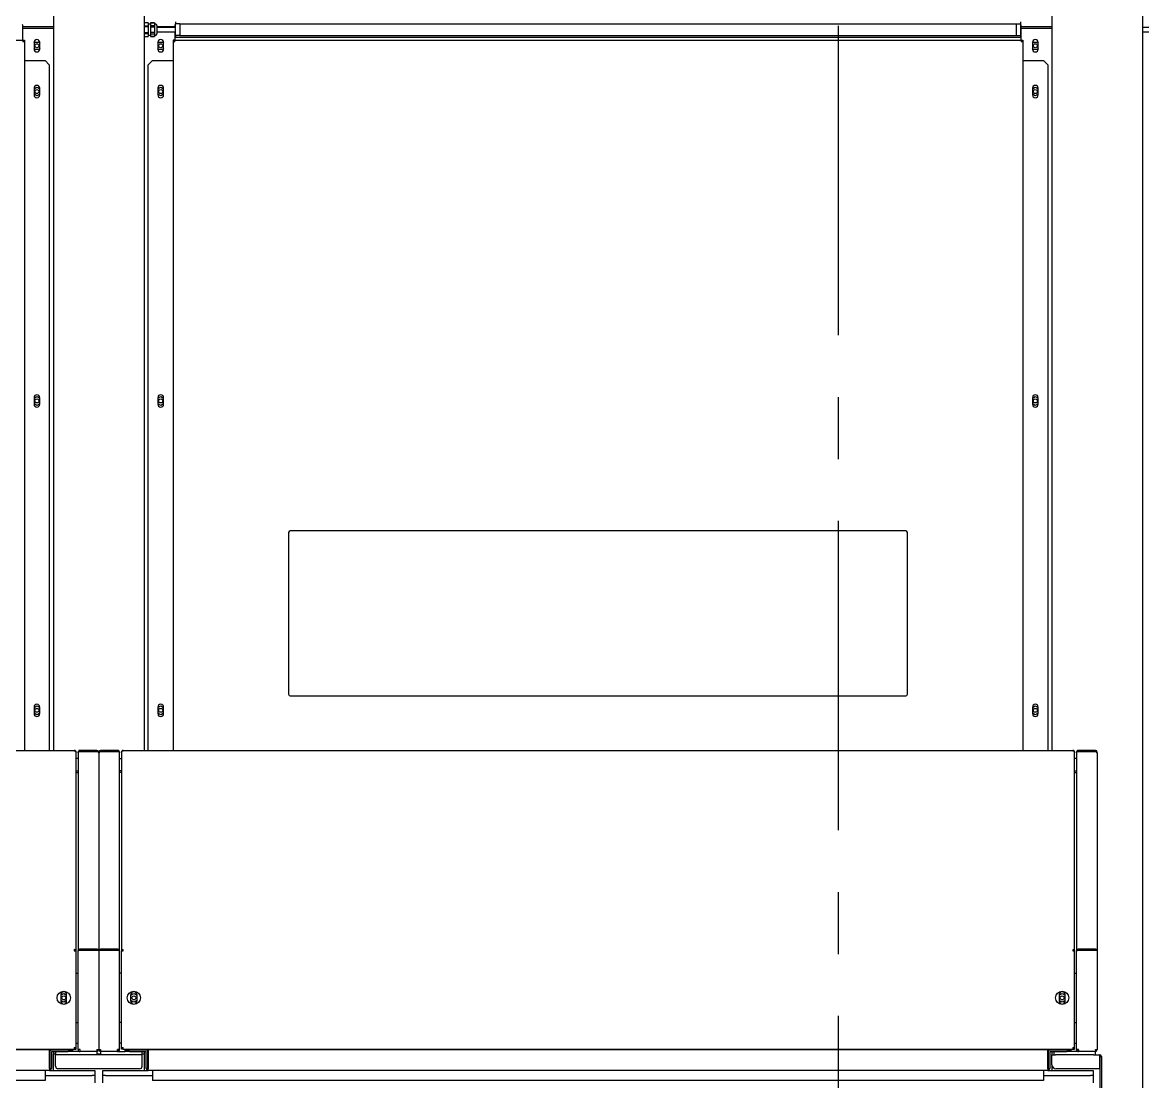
# Model space of a CAD drawing. Extents: x 28911 to 70911, y -59 to 29641.
# Drawn here: x 40549 to 41907, y 6864 to 8148 of the extents above; entities that cross this region are included whole.
import ezdxf

# ---------------------------------------------------------------- set-up
doc = ezdxf.new("R2010")
doc.units = 0
doc.header["$LTSCALE"] = 300
doc.header["$MEASUREMENT"] = 0
doc.linetypes.add('CENTRO', pattern=[2, 1.25, -0.25, 0.25, -0.25])
doc.layers.add('ASSI', color=254, linetype='CENTRO')

# ---------------------------------------------------------------- blocks, each defined once
blk = doc.blocks.new('A$C714e681e')
at = {"color": 7, "linetype": 'Continuous', "lineweight": 25}
for p, q in [((2609.6, 2322.6), (2609.6, 1432.5)), ((2719.6, 2322.6), (2719.6, 1432.5)), ((3819.6, 2322.6), (3819.6, 1432.5)), ((3929.6, 2322.6), (3929.6, 668.5)), ((2572.4, 2311.5), (2571.6, 2312.3)), ((2572.4, 2293.7), (2572.4, 2311.5)), ((2609.4, 2309.4), (2572.4, 2309.4)), ((2572.4, 2308), (2609.4, 2308)), ((2609.6, 2308), (2609.4, 2308)), ((2609.5, 2308), (2609.6, 2308)), ((2724.6, 2314.2), (2719.6, 2314.2)), ((2724.6, 2314.2), (2719.6, 2314.2)), ((2719.6, 2310.8), (2724.6, 2310.8)), ((2724.6, 2309.4), (2719.6, 2309.4)), ((2724.6, 2314.2), (2724.6, 2310.8)), ((2724.6, 2314.2), (2724.6, 2314.2)), ((2727.1, 2312.9), (2724.6, 2312.9)), ((2724.6, 2310.8), (2724.6, 2309.4)), ((2724.6, 2309.4), (2724.6, 2302.6)), ((2732.1, 2314.2), (2727.1, 2314.2)), ((2727.1, 2314.2), (2732.1, 2314.2)), ((2727.1, 2314.2), (2727.1, 2310.8)), ((2727.1, 2314.2), (2727.1, 2314.2)), ((2732.1, 2310.8), (2727.1, 2310.8)), ((2727.1, 2310.8), (2727.1, 2309.4)), ((2727.1, 2309.4), (2732.1, 2309.4)), ((2727.1, 2309.4), (2727.1, 2302.6)), ((2732.1, 2314.2), (2732.1, 2310.8)), ((2732.1, 2314.2), (2732.1, 2314.2)), ((2733.1, 2312.9), (2732.1, 2312.9)), ((2732.1, 2310.8), (2732.1, 2309.4)), ((2732.1, 2309.4), (2732.1, 2302.6)), ((2735.1, 2311), (2735.1, 2301.1)), ((2756.8, 2309.4), (2735.1, 2309.4)), ((2742.6, 2308.5), (2735.1, 2308.5)), ((2757.6, 2308.5), (2742.6, 2308.5)), ((2757.6, 2312.3), (2756.8, 2311.5)), ((2756.8, 2311.5), (2756.8, 2308.5)), ((2757.6, 2315.5), (2757.6, 2313.1)), ((2762.6, 2313.1), (2757.6, 2313.1)), ((2757.6, 2298.9), (2757.6, 2313.1)), ((2762.6, 2313.1), (2762.6, 2298.9)), ((2762.6, 2313.1), (3776.6, 2313.1)), ((3776.6, 2313.1), (3781.6, 2313.1)), ((3776.6, 2298.9), (3776.6, 2313.1)), ((3781.6, 2315.5), (3781.6, 2313.1)), ((3781.6, 2313.1), (3781.6, 2298.9)), ((3782.4, 2311.5), (3781.6, 2312.3)), ((3782.4, 2293.7), (3782.4, 2311.5)), ((3819.4, 2309.4), (3782.4, 2309.4)), ((3782.4, 2308), (3819.4, 2308)), ((3819.6, 2308), (3819.4, 2308)), ((3819.5, 2308), (3819.6, 2308)), ((3952.1, 2308.5), (3929.6, 2308.5)), ((2719.6, 2302.6), (2724.6, 2302.6)), ((2724.6, 2301.2), (2719.6, 2301.2)), ((2719.6, 2297.8), (2724.6, 2297.8)), ((2719.6, 2297.8), (2724.6, 2297.8)), ((2724.6, 2302.6), (2724.6, 2301.2)), ((2724.6, 2301.2), (2724.6, 2297.8)), ((2727.1, 2299.1), (2724.6, 2299.1)), ((2724.6, 2297.8), (2724.6, 2297.8)), ((2732.1, 2302.6), (2727.1, 2302.6)), ((2727.1, 2302.6), (2727.1, 2301.2)), ((2727.1, 2301.2), (2732.1, 2301.2)), ((2727.1, 2301.2), (2727.1, 2297.8)), ((2727.1, 2297.8), (2732.1, 2297.8)), ((2732.1, 2297.8), (2727.1, 2297.8)), ((2727.1, 2297.8), (2727.1, 2297.8)), ((2732.1, 2302.6), (2732.1, 2301.2)), ((2732.1, 2301.2), (2732.1, 2297.8)), ((2733.1, 2299.1), (2732.1, 2299.1)), ((2732.1, 2297.8), (2732.1, 2297.8)), ((2735.1, 2303.5), (2742.6, 2303.5)), ((2742.6, 2303.5), (2757.6, 2303.5)), ((2756.8, 2303.5), (2756.8, 2293.7)), ((2762.6, 2298.9), (2757.6, 2298.9)), ((2757.6, 2298.9), (2757.6, 2296.5)), ((3781.6, 2296.5), (2757.6, 2296.5)), ((2762.6, 2298.9), (3776.6, 2298.9)), ((3776.6, 2298.9), (3781.6, 2298.9)), ((3781.6, 2298.9), (3781.6, 2296.5)), ((3929.6, 2303.5), (3952.1, 2303.5)), ((1546.8, 2293.5), (2572.4, 2293.5)), ((2572.4, 2293.5), (2572.4, 2293.7)), ((2572.4, 2293.5), (2572.4, 2291.3)), ((2574.6, 2291.3), (2572.4, 2291.3)), ((2572.6, 2293.5), (2574.6, 2293.5)), ((2572.6, 2293.5), (2572.6, 2291.3)), ((2574.6, 2293.5), (2574.6, 2291.3)), ((2574.6, 2291.3), (2574.6, 1432.5)), ((2586.1, 2289.6), (2586.9, 2291.1)), ((2586.1, 2290.5), (2586.1, 2282.5)), ((2586.9, 2281.9), (2586.1, 2283.3)), ((2586.9, 2291.1), (2592.3, 2291.1)), ((2592.3, 2281.9), (2586.9, 2281.9)), ((2592.3, 2291.1), (2593.1, 2289.6)), ((2593.1, 2283.3), (2592.3, 2281.9)), ((2593.1, 2282.5), (2593.1, 2290.5)), ((2736.1, 2289.6), (2736.9, 2291.1)), ((2736.1, 2290.5), (2736.1, 2282.5)), ((2736.9, 2281.9), (2736.1, 2283.3)), ((2736.9, 2291.1), (2742.3, 2291.1)), ((2742.3, 2281.9), (2736.9, 2281.9)), ((2742.3, 2291.1), (2743.1, 2289.6)), ((2743.1, 2283.3), (2742.3, 2281.9)), ((2743.1, 2282.5), (2743.1, 2290.5)), ((2754.6, 2293.5), (2754.6, 2291.3)), ((2756.6, 2293.5), (2754.6, 2293.5)), ((2754.6, 2291.3), (2754.6, 1432.5)), ((2756.8, 2291.3), (2754.6, 2291.3)), ((2756.6, 2291.3), (2756.6, 2293.5)), ((2756.8, 2293.7), (2756.8, 2293.5)), ((2756.8, 2291.3), (2756.8, 2293.5)), ((2756.8, 2293.5), (3782.4, 2293.5)), ((3782.4, 2293.5), (3782.4, 2293.7)), ((3782.4, 2293.5), (3782.4, 2291.3)), ((3784.6, 2291.3), (3782.4, 2291.3)), ((3782.6, 2293.5), (3782.6, 2291.3)), ((3782.6, 2293.5), (3784.6, 2293.5)), ((3784.6, 2293.5), (3784.6, 2291.3)), ((3784.6, 2291.3), (3784.6, 1432.5)), ((3796.1, 2289.6), (3796.9, 2291.1)), ((3796.1, 2290.5), (3796.1, 2282.5)), ((3796.9, 2281.9), (3796.1, 2283.3)), ((3796.9, 2291.1), (3802.3, 2291.1)), ((3802.3, 2281.9), (3796.9, 2281.9)), ((3802.3, 2291.1), (3803.1, 2289.6)), ((3803.1, 2283.3), (3802.3, 2281.9)), ((3803.1, 2282.5), (3803.1, 2290.5)), ((2574.8, 2268.5), (2574.6, 2268.5)), ((2574.8, 2268.5), (2599.6, 2268.5)), ((2604.6, 2263.5), (2599.6, 2268.5)), ((2729.6, 2268.5), (2724.6, 2263.5)), ((2729.6, 2268.5), (2754.4, 2268.5)), ((2754.6, 2268.5), (2754.4, 2268.5)), ((3784.8, 2268.5), (3784.6, 2268.5)), ((3784.8, 2268.5), (3809.6, 2268.5)), ((3814.6, 2263.5), (3809.6, 2268.5)), ((2604.6, 2263.5), (2604.6, 1432.5)), ((2724.6, 1432.5), (2724.6, 2263.5)), ((3814.6, 2263.5), (3814.6, 1432.5)), ((2586.1, 2234.3), (2589.6, 2236.3)), ((2586.1, 2235), (2586.1, 2227)), ((2589.6, 2225.7), (2586.1, 2227.7)), ((2589.6, 2236.3), (2593.1, 2234.3)), ((2593.1, 2227.7), (2589.6, 2225.7)), ((2593.1, 2227), (2593.1, 2235)), ((2736.1, 2234.3), (2739.6, 2236.3)), ((2736.1, 2235), (2736.1, 2227)), ((2739.6, 2225.7), (2736.1, 2227.7)), ((2739.6, 2236.3), (2743.1, 2234.3)), ((2743.1, 2227.7), (2739.6, 2225.7)), ((2743.1, 2227), (2743.1, 2235)), ((3796.1, 2234.3), (3799.6, 2236.3)), ((3796.1, 2235), (3796.1, 2227)), ((3799.6, 2225.7), (3796.1, 2227.7)), ((3799.6, 2236.3), (3803.1, 2234.3)), ((3803.1, 2227.7), (3799.6, 2225.7)), ((3803.1, 2227), (3803.1, 2235)), ((2586.1, 1859.3), (2589.6, 1861.3)), ((2586.1, 1860), (2586.1, 1852)), ((2589.6, 1861.3), (2593.1, 1859.3)), ((2593.1, 1852), (2593.1, 1860)), ((2736.1, 1859.3), (2739.6, 1861.3)), ((2736.1, 1860), (2736.1, 1852)), ((2739.6, 1861.3), (2743.1, 1859.3)), ((2743.1, 1852), (2743.1, 1860)), ((3796.1, 1859.3), (3799.6, 1861.3)), ((3796.1, 1860), (3796.1, 1852)), ((3799.6, 1861.3), (3803.1, 1859.3)), ((3803.1, 1852), (3803.1, 1860)), ((2589.6, 1850.7), (2586.1, 1852.7)), ((2593.1, 1852.7), (2589.6, 1850.7)), ((2739.6, 1850.7), (2736.1, 1852.7)), ((2743.1, 1852.7), (2739.6, 1850.7)), ((3799.6, 1850.7), (3796.1, 1852.7)), ((3803.1, 1852.7), (3799.6, 1850.7)), ((3642.6, 1698.5), (2896.6, 1698.5)), ((2894.6, 1696.5), (2894.6, 1500.5)), ((3644.6, 1500.5), (3644.6, 1696.5)), ((2896.6, 1498.5), (3642.6, 1498.5)), ((2586.1, 1484.3), (2589.6, 1486.3)), ((2586.1, 1485), (2586.1, 1477)), ((2589.6, 1486.3), (2593.1, 1484.3)), ((2593.1, 1477), (2593.1, 1485)), ((2736.1, 1484.3), (2739.6, 1486.3)), ((2736.1, 1485), (2736.1, 1477)), ((2739.6, 1486.3), (2743.1, 1484.3)), ((2743.1, 1477), (2743.1, 1485)), ((3796.1, 1484.3), (3799.6, 1486.3)), ((3796.1, 1485), (3796.1, 1477)), ((3799.6, 1486.3), (3803.1, 1484.3)), ((3803.1, 1477), (3803.1, 1485)), ((2589.6, 1475.7), (2586.1, 1477.7)), ((2593.1, 1477.7), (2589.6, 1475.7)), ((2739.6, 1475.7), (2736.1, 1477.7)), ((2743.1, 1477.7), (2739.6, 1475.7)), ((3799.6, 1475.7), (3796.1, 1477.7)), ((3803.1, 1477.7), (3799.6, 1475.7)), ((1484.3, 1432.5), (2634.9, 1432.5)), ((2634.9, 1432.5), (2634.9, 1431.9)), ((2637.1, 1430.2), (2637.1, 1430.3)), ((2637.1, 1189.5), (2637.1, 1430.2)), ((2639.8, 1430.3), (2639.6, 1430.3)), ((2639.6, 1430.3), (2639.6, 1429.7)), ((2639.6, 1429.7), (2639.6, 1190.1)), ((2641.8, 1431.3), (2641.8, 1432.5)), ((2662.4, 1432.5), (2641.8, 1432.5)), ((2641.8, 1431.3), (2662.4, 1431.3)), ((2664.5, 1430.3), (2664.6, 1430.3)), ((2664.7, 1430.3), (2664.6, 1430.3)), ((2664.6, 1430.3), (2664.6, 1430.3)), ((2664.6, 1429.8), (2664.6, 1430.3)), ((2664.6, 1429.8), (2664.6, 1429.8)), ((2664.6, 1429.8), (2664.6, 1429.7)), ((2664.6, 1429.8), (2664.6, 1429.8)), ((2664.6, 1429.7), (2664.6, 1429.8)), ((2664.6, 1429.7), (2664.6, 1190.2)), ((2687.4, 1432.5), (2666.8, 1432.5)), ((2666.8, 1431.3), (2687.4, 1431.3)), ((2687.4, 1431.3), (2687.4, 1432.5)), ((2689.4, 1430.3), (2689.6, 1430.3)), ((2689.6, 1429.7), (2689.6, 1430.3)), ((2689.6, 1190.1), (2689.6, 1429.7)), ((2692.1, 1430.3), (2692.1, 1430.2)), ((2692.1, 1430.2), (2692.1, 1189.5)), ((2694.3, 1431.9), (2694.3, 1432.5)), ((2694.3, 1432.5), (3844.9, 1432.5)), ((3844.9, 1432.5), (3844.9, 1431.9)), ((3847.1, 1430.2), (3847.1, 1430.3)), ((3847.1, 1189.5), (3847.1, 1430.2)), ((3849.8, 1430.3), (3849.6, 1430.3)), ((3849.6, 1430.3), (3849.6, 1429.7)), ((3849.6, 1429.7), (3849.6, 1190.1)), ((3851.8, 1431.3), (3851.8, 1432.5)), ((3872.4, 1432.5), (3851.8, 1432.5)), ((3851.8, 1431.3), (3872.4, 1431.3)), ((3874.5, 1430.3), (3874.6, 1430.3)), ((3874.6, 1429.8), (3874.6, 1430.3)), ((3874.6, 1429.8), (3874.6, 1429.8)), ((3874.6, 1429.7), (3874.6, 1429.8)), ((3874.6, 1429.7), (3874.6, 1190.2)), ((2639.6, 1422.5), (2637.1, 1422.5)), ((2689.6, 1422.5), (2692.1, 1422.5)), ((3849.6, 1422.5), (3847.1, 1422.5)), ((2637.1, 1407.5), (2639.6, 1407.5)), ((2637.1, 1405.5), (2639.6, 1405.5)), ((2692.1, 1407.5), (2689.6, 1407.5)), ((2692.1, 1405.5), (2689.6, 1405.5)), ((3847.1, 1407.5), (3849.6, 1407.5)), ((3847.1, 1405.5), (3849.6, 1405.5)), ((2634.9, 1191), (2634.9, 1189.4)), ((2637.1, 1189.5), (2635.1, 1189.5)), ((2637.1, 1189.3), (2637.1, 1189.5)), ((2637.1, 1072.5), (2637.1, 1189.3)), ((2639.6, 1069.9), (2639.6, 1190.1)), ((2662.4, 1191.4), (2641.8, 1191.4)), ((2641.8, 1190.2), (2641.8, 1191.4)), ((2641.8, 1190.2), (2662.4, 1190.2)), ((2662.4, 1190.2), (2664.6, 1190.2)), ((2664.6, 1190.2), (2666.8, 1190.2)), ((2664.6, 1190.2), (2664.6, 1190.2)), ((2664.6, 1190.2), (2664.6, 1069.7)), ((2687.4, 1191.4), (2666.8, 1191.4)), ((2666.8, 1190.2), (2687.4, 1190.2)), ((2687.4, 1190.2), (2687.4, 1191.4)), ((2689.6, 1069.9), (2689.6, 1190.1)), ((2692.1, 1189.5), (2694.1, 1189.5)), ((2692.1, 1189.5), (2692.1, 1189.3)), ((2692.1, 1072.5), (2692.1, 1189.3)), ((2694.3, 1189.4), (2694.3, 1191)), ((3844.9, 1191), (3844.9, 1189.4)), ((3847.1, 1189.5), (3845.1, 1189.5)), ((3847.1, 1189.3), (3847.1, 1189.5)), ((3847.1, 1072.5), (3847.1, 1189.3)), ((3849.6, 1069.9), (3849.6, 1190.1)), ((3872.4, 1191.4), (3851.8, 1191.4)), ((3851.8, 1190.2), (3851.8, 1191.4)), ((3851.8, 1190.2), (3872.4, 1190.2)), ((3872.4, 1190.2), (3874.6, 1190.2)), ((3874.6, 1190.2), (3874.6, 1069.7)), ((2637.1, 1162.5), (2639.6, 1162.5)), ((2692.1, 1162.5), (2689.6, 1162.5)), ((3847.1, 1162.5), (3849.6, 1162.5)), ((2618.6, 1135.8), (2622.1, 1137.8)), ((2618.6, 1136.5), (2618.6, 1128.5)), ((2622.1, 1127.2), (2618.6, 1129.2)), ((2622.1, 1137.8), (2625.6, 1135.8)), ((2625.6, 1129.2), (2622.1, 1127.2)), ((2625.6, 1128.5), (2625.6, 1136.5)), ((2703.6, 1135.8), (2707.1, 1137.8)), ((2703.6, 1128.5), (2703.6, 1136.5)), ((2707.1, 1127.2), (2703.6, 1129.2)), ((2707.1, 1137.8), (2710.6, 1135.8)), ((2710.6, 1129.2), (2707.1, 1127.2)), ((2710.6, 1136.5), (2710.6, 1128.5)), ((3828.6, 1135.8), (3832.1, 1137.8)), ((3828.6, 1136.5), (3828.6, 1128.5)), ((3832.1, 1127.2), (3828.6, 1129.2)), ((3832.1, 1137.8), (3835.6, 1135.8)), ((3835.6, 1129.2), (3832.1, 1127.2)), ((3835.6, 1128.5), (3835.6, 1136.5)), ((2637.1, 1102.5), (2639.6, 1102.5)), ((2692.1, 1102.5), (2689.6, 1102.5)), ((3847.1, 1102.5), (3849.6, 1102.5)), ((2634.9, 1072.5), (2634.9, 1070.3)), ((2634.9, 1072.5), (2637.1, 1072.5)), ((2635.1, 1072.5), (2635.1, 1070.3)), ((2637.1, 1077.5), (2639.6, 1077.5)), ((2637.1, 1070.3), (2637.1, 1072.5)), ((2692.1, 1077.5), (2689.6, 1077.5)), ((2692.1, 1072.5), (2694.3, 1072.5)), ((2692.1, 1070.3), (2692.1, 1072.5)), ((2694.1, 1070.3), (2694.1, 1072.5)), ((2694.3, 1070.3), (2694.3, 1072.5)), ((3844.9, 1072.5), (3844.9, 1070.3)), ((3844.9, 1072.5), (3847.1, 1072.5)), ((3845.1, 1072.5), (3845.1, 1070.3)), ((3847.1, 1077.5), (3849.6, 1077.5)), ((3847.1, 1070.3), (3847.1, 1072.5)), ((1484.3, 1070.3), (2634.9, 1070.3)), ((2604.9, 1069.5), (1514.3, 1069.5)), ((2574.6, 1070.3), (2574.6, 1069.5)), ((2604.6, 1070.3), (2604.6, 1069.5)), ((2604.9, 1046.7), (2604.9, 1069.5)), ((2605.1, 1067.3), (2605.1, 1046.7)), ((2607.1, 1067.3), (2607.1, 1046.7)), ((2607.3, 1069.5), (2627.6, 1069.5)), ((2607.3, 1067.5), (2627.6, 1067.5)), ((2609.6, 1070.3), (2609.6, 1069.5)), ((2609.6, 1067.5), (2609.6, 1064.5)), ((2609.6, 1044.5), (2609.6, 1064.5)), ((2609.6, 1064.5), (2612.1, 1064.5)), ((2612.1, 1067.5), (2612.1, 1063.5)), ((2717.1, 1063.5), (2612.1, 1063.5)), ((2612.1, 1061.3), (2612.1, 1063.5)), ((2612.1, 1049.5), (2612.1, 1061.3)), ((2627.6, 1069.5), (2632.6, 1069.5)), ((2632.6, 1067.5), (2627.6, 1067.5)), ((2632.6, 1069.5), (2632.6, 1067.5)), ((2641.8, 1067.5), (2632.6, 1067.5)), ((2634.9, 1070.3), (2635.1, 1070.3)), ((2635.1, 1070.3), (2637.1, 1070.3)), ((2639.6, 1069.9), (2639.6, 1069.7)), ((2641.6, 1069.7), (2639.6, 1069.7)), ((2642, 1069.7), (2641.8, 1069.7)), ((2641.8, 1069.5), (2641.8, 1067.5)), ((2641.8, 1069.5), (2642, 1069.5)), ((2641.8, 1067.5), (2642, 1067.5)), ((2642, 1067.5), (2642, 1069.7)), ((2662.4, 1067.5), (2642, 1067.5)), ((2662.1, 1067.5), (2662.1, 1063.5)), ((2662.1, 1064.5), (2667.1, 1064.5)), ((2662.4, 1069.7), (2662.4, 1067.5)), ((2662.4, 1069.7), (2664.6, 1069.7)), ((2664.6, 1069.7), (2666.8, 1069.7)), ((2666.8, 1069.7), (2666.8, 1067.5)), ((2687.2, 1067.5), (2666.8, 1067.5)), ((2667.1, 1063.5), (2667.1, 1067.5)), ((2687.2, 1069.7), (2687.4, 1069.7)), ((2687.2, 1067.5), (2687.2, 1069.7)), ((2687.2, 1069.5), (2687.4, 1069.5)), ((2687.2, 1067.5), (2687.4, 1067.5)), ((2687.4, 1069.5), (2687.4, 1067.5)), ((2687.4, 1067.5), (2696.6, 1067.5)), ((2687.6, 1069.7), (2689.6, 1069.7)), ((2689.6, 1069.7), (2689.6, 1069.9)), ((2694.1, 1070.3), (2692.1, 1070.3)), ((2694.1, 1070.3), (2694.3, 1070.3)), ((2694.3, 1070.3), (3844.9, 1070.3)), ((2696.6, 1067.5), (2696.6, 1069.5)), ((2696.6, 1069.5), (2701.6, 1069.5)), ((2701.6, 1067.5), (2696.6, 1067.5)), ((2701.6, 1069.5), (2721.9, 1069.5)), ((2701.6, 1067.5), (2721.9, 1067.5)), ((2717.1, 1063.5), (2717.1, 1067.5)), ((2717.1, 1064.5), (2719.6, 1064.5)), ((2717.1, 1061.3), (2717.1, 1063.5)), ((2717.1, 1049.5), (2717.1, 1061.3)), ((2719.6, 1070.3), (2719.6, 1069.5)), ((2719.6, 1067.5), (2719.6, 1064.5)), ((2719.6, 1064.5), (2719.6, 1044.5)), ((2722.1, 1046.7), (2722.1, 1067.3)), ((2724.1, 1046.7), (2724.1, 1067.3)), ((2724.3, 1069.5), (2724.3, 1046.7)), ((3814.9, 1069.5), (2724.3, 1069.5)), ((2724.6, 1069.5), (2724.6, 1070.3)), ((2754.6, 1070.3), (2754.6, 1069.5)), ((3784.6, 1070.3), (3784.6, 1069.5)), ((3814.6, 1070.3), (3814.6, 1069.5)), ((3814.9, 1046.7), (3814.9, 1069.5)), ((3815.1, 1067.3), (3815.1, 1046.7)), ((3817.1, 1067.3), (3817.1, 1046.7)), ((3817.3, 1069.5), (3837.6, 1069.5)), ((3817.3, 1067.5), (3837.6, 1067.5)), ((3819.6, 1070.3), (3819.6, 1069.5)), ((3819.6, 1067.5), (3819.6, 1063.5)), ((3819.6, 1061.3), (3819.6, 1063.5)), ((3819.6, 1063.5), (3823.9, 1063.5)), ((3819.6, 1051.5), (3819.6, 1061.3)), ((3822.1, 1067.5), (3822.1, 1063.5)), ((3827.1, 1063.5), (3823.9, 1063.5)), ((3867.1, 1063.5), (3827.1, 1063.5)), ((3837.6, 1069.5), (3842.6, 1069.5)), ((3842.6, 1067.5), (3837.6, 1067.5)), ((3842.6, 1069.5), (3842.6, 1067.5)), ((3851.8, 1067.5), (3842.6, 1067.5)), ((3844.9, 1070.3), (3845.1, 1070.3)), ((3845.1, 1070.3), (3847.1, 1070.3)), ((3849.6, 1069.9), (3849.6, 1069.7)), ((3851.6, 1069.7), (3849.6, 1069.7)), ((3852, 1069.7), (3851.8, 1069.7)), ((3851.8, 1069.5), (3851.8, 1067.5)), ((3851.8, 1069.5), (3852, 1069.5)), ((3851.8, 1067.5), (3852, 1067.5)), ((3852, 1067.5), (3852, 1069.7)), ((3872.4, 1067.5), (3852, 1067.5)), ((3870.3, 1063.5), (3867.1, 1063.5)), ((3870.3, 1063.5), (3877.4, 1063.5)), ((3872.1, 1067.5), (3872.1, 1063.5)), ((3872.4, 1069.7), (3872.4, 1067.5)), ((3872.4, 1069.7), (3874.6, 1069.7)), ((3877.4, 1063.5), (3877.4, 1061.3)), ((3877.4, 1061.3), (3877.4, 1046.5)), ((3877.4, 1061.3), (3877.6, 1061.3)), ((3877.6, 1061.3), (3879.6, 1061.3)), ((3877.6, 1061.3), (3877.6, 825.7)), ((3879.6, 1061.3), (3879.6, 825.7)), ((2604.9, 1046.7), (2604.9, 1044.5)), ((2605.1, 1046.7), (2607.1, 1046.7)), ((2714.1, 1046.5), (2615.1, 1046.5)), ((2724.1, 1046.7), (2722.1, 1046.7)), ((2724.3, 1044.5), (2724.3, 1046.7)), ((3814.9, 1046.7), (3814.9, 1044.5)), ((3815.1, 1046.7), (3817.1, 1046.7)), ((3819.6, 1051.5), (3819.6, 1044.5)), ((3877.4, 1046.5), (3824.6, 1046.5)), ((2604.9, 1044.5), (1514.3, 1044.5)), ((2599.6, 1032.5), (1519.6, 1032.5)), ((2599.6, 1044.5), (2599.6, 1034.7)), ((2599.6, 1038.5), (2656.6, 1038.5)), ((2599.6, 1034.7), (2599.6, 1032.5)), ((2604.9, 1044.5), (2656.6, 1044.5)), ((2656.6, 1044.5), (2659.6, 1044.5)), ((2659.6, 1038.5), (2656.6, 1038.5)), ((2659.6, 1044.5), (2659.6, 1038.5)), ((2659.6, 1038.5), (2659.6, 1029.5)), ((2669.6, 1038.5), (2669.6, 1044.5)), ((2669.6, 1044.5), (2672.6, 1044.5)), ((2669.6, 1029.5), (2669.6, 1038.5)), ((2672.6, 1038.5), (2669.6, 1038.5)), ((2672.6, 1044.5), (2724.3, 1044.5)), ((2672.6, 1038.5), (2729.6, 1038.5)), ((3814.9, 1044.5), (2724.3, 1044.5)), ((2729.6, 1044.5), (2729.6, 1034.7)), ((2729.6, 1034.7), (2729.6, 1032.5)), ((3809.6, 1032.5), (2729.6, 1032.5)), ((3809.6, 1044.5), (3809.6, 1034.7)), ((3809.6, 1038.5), (3866.6, 1038.5)), ((3809.6, 1034.7), (3809.6, 1032.5)), ((3814.9, 1044.5), (3866.6, 1044.5)), ((3866.6, 1044.5), (3869.6, 1044.5)), ((3869.6, 1038.5), (3866.6, 1038.5)), ((3869.6, 1044.5), (3869.6, 1038.5)), ((3869.6, 1038.5), (3869.6, 1029.5))]:
    blk.add_line(p, q, dxfattribs=at)
for centre, radius in [((2589.6, 2286.5), 2.4), ((2739.6, 2286.5), 2.4), ((3799.6, 2286.5), 2.4), ((2589.6, 2231), 2.4), ((2739.6, 2231), 2.4), ((3799.6, 2231), 2.4), ((2589.6, 1856), 2.4), ((2739.6, 1856), 2.4), ((3799.6, 1856), 2.4), ((2589.6, 1481), 2.4), ((2739.6, 1481), 2.4), ((3799.6, 1481), 2.4), ((2622.1, 1132.5), 8), ((2707.1, 1132.5), 8), ((3832.1, 1132.5), 8), ((2622.1, 1132.5), 2.4), ((2707.1, 1132.5), 2.4), ((3832.1, 1132.5), 2.4)]:
    blk.add_circle(centre, radius, dxfattribs=at)
for centre, radius, start, end in [((2609.4, 2309.6), 0.179, 261.9505, 348.5782), ((2733.1, 2311), 2, 0, 90), ((3819.4, 2309.6), 0.179, 261.9505, 348.5782), ((2733.1, 2301.1), 2, 270, 0), ((2589.6, 2290.5), 3.5, 0, 180), ((2589.6, 2282.5), 3.5, 180, 0), ((2739.6, 2290.5), 3.5, 0, 180), ((2739.6, 2282.5), 3.5, 180, 0), ((3799.6, 2290.5), 3.5, 0, 180), ((3799.6, 2282.5), 3.5, 180, 0), ((2589.6, 2235), 3.5, 0, 180), ((2589.6, 2227), 3.5, 180, 0), ((2739.6, 2235), 3.5, 0, 180), ((2739.6, 2227), 3.5, 180, 0), ((3799.6, 2235), 3.5, 0, 180), ((3799.6, 2227), 3.5, 180, 0), ((2589.6, 1860), 3.5, 0, 180), ((2739.6, 1860), 3.5, 0, 180), ((3799.6, 1860), 3.5, 0, 180), ((2589.6, 1852), 3.5, 180, 0), ((2739.6, 1852), 3.5, 180, 0), ((3799.6, 1852), 3.5, 180, 0), ((2896.6, 1696.5), 2, 90, 180), ((3642.6, 1696.5), 2, 0, 90), ((2896.6, 1500.5), 2, 180, 270), ((3642.6, 1500.5), 2, 270, 0), ((2589.6, 1485), 3.5, 0, 180), ((2739.6, 1485), 3.5, 0, 180), ((3799.6, 1485), 3.5, 0, 180), ((2589.6, 1477), 3.5, 180, 0), ((2739.6, 1477), 3.5, 180, 0), ((3799.6, 1477), 3.5, 180, 0), ((2662.4, 1430.3), 2.2, 0, 90), ((2662.7, 1429.3), 1.96, 11.4218, 98.0495), ((2666.8, 1430.3), 2.2, 90, 180), ((2666.5, 1429.3), 1.96, 81.9505, 168.5782), ((3872.4, 1430.3), 2.2, 0, 90), ((3872.7, 1429.3), 1.96, 11.4218, 98.0495), ((2662.6, 1189.2), 2.21, 26.9013, 94.3744), ((2666.6, 1189.3), 2.11, 83.709, 155.0153), ((3872.6, 1189.2), 2.21, 26.9013, 94.3744), ((2622.1, 1136.5), 3.5, 0, 180), ((2622.1, 1128.5), 3.5, 180, 0), ((2707.1, 1136.5), 3.5, 0, 180), ((2707.1, 1128.5), 3.5, 180, 0), ((3832.1, 1136.5), 3.5, 0, 180), ((3832.1, 1128.5), 3.5, 180, 0), ((2607.3, 1067.3), 2.2, 90, 180), ((2607.3, 1067.3), 0.2, 90, 180), ((2662.4, 1069.7), 2.2, 270, 0), ((2662.4, 1069.7), 0.2, 270, 0), ((2666.8, 1069.7), 2.2, 180, 270), ((2666.8, 1069.7), 0.2, 180, 270), ((2721.9, 1067.3), 2.2, 0, 90), ((2721.9, 1067.3), 0.2, 0, 90), ((3817.3, 1067.3), 2.2, 90, 180), ((3817.3, 1067.3), 0.2, 90, 180), ((3872.4, 1069.7), 2.2, 270, 0), ((3872.4, 1069.7), 0.2, 270, 0), ((3877.4, 1061.3), 2.2, 0, 90), ((3877.4, 1061.3), 0.2, 0, 90), ((2604.9, 1046.7), 0.2, 270, 0), ((2604.9, 1046.7), 2.2, 270, 0), ((2615.1, 1049.5), 3, 180, 270), ((2714.1, 1049.5), 3, 270, 0), ((2724.3, 1046.7), 2.2, 180, 270), ((2724.3, 1046.7), 0.2, 180, 270), ((3814.9, 1046.7), 0.2, 270, 0), ((3814.9, 1046.7), 2.2, 270, 0), ((3824.6, 1051.5), 5, 180, 270)]:
    blk.add_arc(centre, radius, start, end, dxfattribs=at)
for points in [[(2637.1, 1430.3), (2637.1, 1430.6), (2637, 1431.2), (2636.5, 1431.9), (2635.8, 1432.4), (2635.2, 1432.5), (2634.9, 1432.5)], [(2634.9, 1431.9), (2635.2, 1431.8), (2635.8, 1431.8), (2636.5, 1431.4), (2637, 1430.9), (2637.1, 1430.4), (2637.1, 1430.2)], [(2641.8, 1432.5), (2641.5, 1432.5), (2640.9, 1432.4), (2640.2, 1431.9), (2639.7, 1431.2), (2639.6, 1430.6), (2639.6, 1430.3)], [(2639.6, 1429.7), (2639.6, 1429.9), (2639.7, 1430.3), (2640.2, 1430.8), (2640.9, 1431.2), (2641.5, 1431.3), (2641.8, 1431.3)], [(2689.6, 1430.3), (2689.6, 1430.6), (2689.5, 1431.2), (2689, 1431.9), (2688.3, 1432.4), (2687.7, 1432.5), (2687.4, 1432.5)], [(2687.4, 1431.3), (2687.7, 1431.3), (2688.3, 1431.2), (2689, 1430.8), (2689.5, 1430.3), (2689.6, 1429.9), (2689.6, 1429.7)], [(2694.3, 1432.5), (2694, 1432.5), (2693.4, 1432.4), (2692.7, 1431.9), (2692.2, 1431.2), (2692.1, 1430.6), (2692.1, 1430.3)], [(2692.1, 1430.2), (2692.1, 1430.4), (2692.2, 1430.9), (2692.7, 1431.4), (2693.4, 1431.8), (2694, 1431.8), (2694.3, 1431.9)], [(3847.1, 1430.3), (3847.1, 1430.6), (3847, 1431.2), (3846.5, 1431.9), (3845.8, 1432.4), (3845.2, 1432.5), (3844.9, 1432.5)], [(3844.9, 1431.9), (3845.2, 1431.8), (3845.8, 1431.8), (3846.5, 1431.4), (3847, 1430.9), (3847.1, 1430.4), (3847.1, 1430.2)], [(3851.8, 1432.5), (3851.5, 1432.5), (3850.9, 1432.4), (3850.2, 1431.9), (3849.7, 1431.2), (3849.6, 1430.6), (3849.6, 1430.3)], [(3849.6, 1429.7), (3849.6, 1429.9), (3849.7, 1430.3), (3850.2, 1430.8), (3850.9, 1431.2), (3851.5, 1431.3), (3851.8, 1431.3)], [(2637.1, 1189.5), (2637.1, 1189.7), (2637, 1190.1), (2636.5, 1190.6), (2635.8, 1190.9), (2635.2, 1190.9), (2634.9, 1191)], [(2635.1, 1189.5), (2635.1, 1189.5), (2635.1, 1189.5), (2635, 1189.5), (2635, 1189.6), (2634.9, 1189.6), (2634.9, 1189.5)], [(2634.9, 1189.4), (2635.2, 1189.4), (2635.8, 1189.4), (2636.5, 1189.4), (2637, 1189.3), (2637.1, 1189.3), (2637.1, 1189.3)], [(2639.6, 1190.1), (2639.6, 1190.1), (2639.7, 1190.1), (2640.2, 1190.1), (2640.9, 1190.1), (2641.5, 1190.2), (2641.8, 1190.2)], [(2687.4, 1190.2), (2687.7, 1190.2), (2688.3, 1190.2), (2689, 1190.1), (2689.5, 1190.1), (2689.6, 1190.1), (2689.6, 1190.1)], [(2694.3, 1191), (2694, 1190.9), (2693.4, 1190.9), (2692.7, 1190.6), (2692.2, 1190.1), (2692.1, 1189.7), (2692.1, 1189.5)], [(2692.1, 1189.3), (2692.1, 1189.3), (2692.2, 1189.3), (2692.7, 1189.4), (2693.4, 1189.4), (2694, 1189.4), (2694.3, 1189.4)], [(2694.3, 1189.5), (2694.3, 1189.6), (2694.2, 1189.6), (2694.2, 1189.5), (2694.1, 1189.5), (2694.1, 1189.5), (2694.1, 1189.5)], [(3847.1, 1189.5), (3847.1, 1189.7), (3847, 1190.1), (3846.5, 1190.6), (3845.8, 1190.9), (3845.2, 1190.9), (3844.9, 1191)], [(3845.1, 1189.5), (3845.1, 1189.5), (3845.1, 1189.5), (3845, 1189.5), (3845, 1189.6), (3844.9, 1189.6), (3844.9, 1189.5)], [(3844.9, 1189.4), (3845.2, 1189.4), (3845.8, 1189.4), (3846.5, 1189.4), (3847, 1189.3), (3847.1, 1189.3), (3847.1, 1189.3)], [(3849.6, 1190.1), (3849.6, 1190.1), (3849.7, 1190.1), (3850.2, 1190.1), (3850.9, 1190.1), (3851.5, 1190.2), (3851.8, 1190.2)], [(2641.8, 1069.7), (2641.5, 1069.7), (2640.9, 1069.7), (2640.2, 1069.8), (2639.7, 1069.8), (2639.6, 1069.9), (2639.6, 1069.9)], [(2639.6, 1069.7), (2639.6, 1069.4), (2639.7, 1068.8), (2640.2, 1068.1), (2640.9, 1067.6), (2641.5, 1067.5), (2641.8, 1067.5)], [(2641.6, 1069.7), (2641.6, 1069.7), (2641.6, 1069.6), (2641.7, 1069.5), (2641.7, 1069.5), (2641.8, 1069.5), (2641.8, 1069.5)], [(2689.6, 1069.9), (2689.6, 1069.9), (2689.5, 1069.9), (2689, 1069.8), (2688.3, 1069.8), (2687.7, 1069.7), (2687.4, 1069.7)], [(2687.4, 1067.5), (2687.7, 1067.5), (2688.3, 1067.6), (2689, 1068.1), (2689.5, 1068.8), (2689.6, 1069.4), (2689.6, 1069.7)], [(2687.4, 1069.5), (2687.4, 1069.5), (2687.5, 1069.5), (2687.5, 1069.6), (2687.6, 1069.6), (2687.6, 1069.7), (2687.6, 1069.7)], [(3851.8, 1069.7), (3851.5, 1069.7), (3850.9, 1069.7), (3850.2, 1069.8), (3849.7, 1069.8), (3849.6, 1069.9), (3849.6, 1069.9)], [(3849.6, 1069.7), (3849.6, 1069.4), (3849.7, 1068.8), (3850.2, 1068.1), (3850.9, 1067.6), (3851.5, 1067.5), (3851.8, 1067.5)], [(3851.6, 1069.7), (3851.6, 1069.7), (3851.6, 1069.6), (3851.7, 1069.5), (3851.7, 1069.5), (3851.8, 1069.5), (3851.8, 1069.5)]]:
    blk.add_open_spline(points, degree=3, dxfattribs=at)
for points, knots in [([(2641.8, 1191.4), (2641.5, 1191.4), (2640.9, 1191.3), (2640.2, 1191), (2639.7, 1190.5), (2639.7, 1190.2), (2639.7, 1190.1)], [0, 0, 0, 0, 0.275312, 0.550623, 0.825935, 1, 1, 1, 1]), ([(2689.5, 1190.1), (2689.5, 1190.2), (2689.5, 1190.5), (2689, 1191), (2688.3, 1191.3), (2687.7, 1191.4), (2687.4, 1191.4)], [0, 0, 0, 0, 0.174065, 0.449377, 0.724688, 1, 1, 1, 1]), ([(3851.8, 1191.4), (3851.5, 1191.4), (3850.9, 1191.3), (3850.2, 1191), (3849.7, 1190.5), (3849.7, 1190.2), (3849.7, 1190.1)], [0, 0, 0, 0, 0.275312, 0.550623, 0.825935, 1, 1, 1, 1])]:
    blk.add_open_spline(points, degree=3, knots=knots, dxfattribs=at)

msp = doc.modelspace()

# ---------------------------------------------------------------- linework, layer by layer
at = {"layer": 'ASSI'}
msp.add_line((41537.944, 11743.994), (41537.944, 5126.392), dxfattribs=at)

# ---------------------------------------------------------------- block references
at = {"color": 4, "ltscale": 50}
msp.add_blockref('A$C714e681e', (37977.344, 5833.338), dxfattribs=at)

doc.saveas('drawing.dxf')
